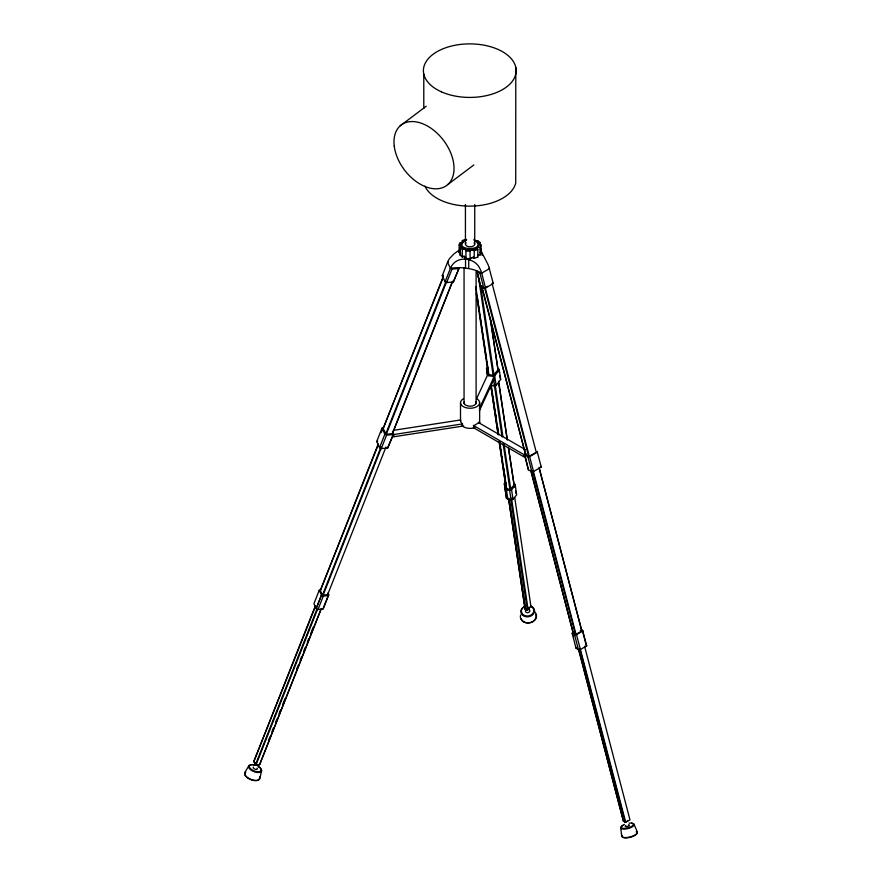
<?xml version="1.0" encoding="UTF-8"?>
<svg xmlns="http://www.w3.org/2000/svg" width="882" height="882" viewBox="0 0 882 882"><rect width="100%" height="100%" fill="white"/><g stroke="black" fill="none" stroke-linecap="round" stroke-linejoin="round"><path stroke-width="1.32" d="M524.426 606.706A6.295 5.083 -8.5 0 0 521.56 609.991L521.372 611.325A6.295 5.083 -8.5 0 0 530.854 615.151A6.295 5.083 -8.5 0 0 530.688 606.32M259.958 778.023L261.645 770.504M460.79 253.09A2.194 1.268 0 0 0 459.136 252.594L459.136 244.998L460.051 242.605A2.194 1.268 0 0 0 462.587 242.076A2.194 1.268 0 0 0 462.344 240.532L465.928 239.209A2.194 1.268 0 0 0 466.192 239.441M459.136 252.594L460.051 250.201M461.099 244.998L462.3 242.407M475.144 240.665A2.194 1.268 0 0 0 477.823 240.532L480.106 242.605A2.194 1.268 0 0 0 478.959 244.005A2.194 1.268 0 0 0 481.021 244.998L480.106 247.39L480.106 254.986A2.194 1.268 0 0 0 477.581 255.515M481.021 244.998L481.021 252.594L480.106 254.986M462.499 426.149L462.499 423.911L460.834 422.048L460.658 419.942M387.639 448.122L393.559 433.966L387.639 448.122L381.289 448.53L379.536 447.681L376.702 441.562L382.016 428.112L383.053 427.726M453.293 282.108L459.114 268.051L453.293 282.108L446.667 282.527L445.101 281.766L442.257 275.647L447.582 262.197L448.607 261.811M381.112 432.621L382.567 428.95M320.398 589.771L319.24 590.223L313.926 603.674L316.23 608.646L318.005 609.528L322.922 609.065L323.474 608.238L328.788 594.788L327.939 592.958M452.72 281.16L392.468 433.624L386.272 434.341L383.163 428.564L443.403 276.11M443.271 277.246L383.163 428.564M327.795 594.644L322.448 595.141L320.331 590.565L378.301 443.867M378.169 445.013L320.331 590.565M321.257 608.845L259.749 764.518L255.89 765.267L253.773 761.651L315.293 605.978M315.161 607.136L253.773 761.651M379.536 447.681L384.861 434.231L382.016 428.112M445.101 281.766L450.415 268.315A16.813 13.395 -21.3 0 1 452.62 264.534C459.765 255.438 475.53 258.459 479.984 268.767A16.813 10.088 58 0 1 481.693 273.144L485.53 288.017L483.843 288.282L480.392 286.297L476.787 270.785M316.142 608.448L321.456 594.997M316.23 608.646L321.544 595.196L319.24 590.223M385.71 434.065L445.95 281.601M255.339 765.003L316.847 609.341M322.448 595.141L380.925 447.163M386.272 434.341L446.524 281.876M255.89 765.267L317.399 609.594M323.01 595.416L381.487 447.428M446.667 282.527L451.981 269.076L458.607 268.657M381.289 448.53L386.603 435.08L392.953 434.672M318.005 609.528L323.319 596.078L328.236 595.615L328.788 594.788M268.404 740.626L269.914 736.801M271.932 731.696L273.442 727.871M275.46 722.766L276.97 718.94M278.988 713.836L280.498 710.01M282.516 704.905L285.04 698.522M296.639 669.173L298.149 665.348M300.167 660.243L301.677 656.417M303.695 651.313L305.205 647.487M307.223 642.383L308.733 638.546M310.751 633.441L313.275 627.069M259.484 764.859L320.993 609.197M327.52 594.986L385.985 447.009M322.922 609.065L328.236 595.615M392.181 433.955L452.433 281.501M476.456 398.929L487.327 375.523L494.196 376.581L494.196 378.819L479.334 410.847M479.334 408.62L494.196 376.581M480.392 286.297L480.679 285.669M524.492 454.903L524.779 454.274L528.384 469.775L531.846 471.76L533.522 471.506L541.283 467.019L537.138 451.496L537.392 452.146L529.63 456.622L527.954 456.887L524.492 454.903L528.384 469.775M492.079 283.442L536.267 452.257L529.299 456.281L525.595 454.605L481.66 285.647M539.023 467.372L581.833 631.016L576.023 634.367L573.212 633L530.931 470.327M584.579 646.286L629.98 819.852L625.724 822.311L623.431 821.164L579.265 651.214M244.799 772.599L248.757 765.896M580.323 630.443L582.583 630.332L586.706 645.878L580.4 649.516L578.482 649.825L576.056 648.226L572.164 633.342L572.661 632.515L573.631 636.242M576.056 648.226L576.552 647.399M478.827 422.754L473.788 425.664L473.788 427.891M476.236 293.056L488.341 374.332L493.137 375.5L498.021 369.823L490.359 318.358M493.214 376.438L494.692 375.875L499.245 369.856L498.595 368.566M490.954 385.423L494.637 385.996L496.114 385.445L500.667 379.414L499.245 369.856M499.113 441.298L506.147 488.496L509.906 489.499L514.107 485.089L508.484 447.328M505.882 482.465L504.339 483.579L505.055 488.749L506.466 489.885L509.642 490.381L511.582 489.764L515.253 485.265L514.493 483.799L515.033 487.382M505.055 488.749L506.488 498.319L507.889 499.444L511.064 499.94L513.004 499.322L516.676 494.824L515.253 485.265M508.66 499.355L525.099 609.286L527.293 610.046L530.942 606.463L514.735 497.635M506.147 488.496L505.959 483.391M400.185 125.817L426.204 106.248M447.813 184.536L473.832 164.956M466.666 239.794C463.645 240.257 460.018 242.892 461.396 246.343C464.704 252.914 482.322 250.973 477.868 242.407M488.341 374.332L488.275 367.882M473.369 256.949L468.728 259.628L468.728 268.569M476.5 271.424L479.951 273.409L481.638 273.144L489.433 268.679A16.813 9.305 62 0 0 487.856 264.225L480.315 249.551M487.514 286.33L485.199 287.675L529.299 456.281M485.53 288.017L493.281 283.541L489.168 268.084L489.389 268.668M473.314 425.389L524.062 454.682L526.08 453.524M572.164 633.342L574.59 634.941L576.508 634.643L582.815 630.994L582.583 630.332M459.996 249.617L454.175 253.685L449.732 258.327A16.813 13.109 -28.4 0 0 447.516 262.197L450.415 268.315L451.981 269.076M631.589 823.149L631.777 823.16A6.295 2.205 -14.7 0 1 631.115 826.654A6.295 2.205 -14.7 0 1 622.218 828.143A6.295 2.205 -14.7 0 1 624.434 824.394M465.972 240.003C448.938 251.337 491.219 251.337 474.185 240.003M463.723 241.326L465.586 240.499M480.106 247.39A2.194 1.268 0 0 0 477.581 247.919A2.194 1.268 0 0 0 477.823 249.463L474.229 250.786A2.194 1.268 0 0 0 471.804 250.124A2.194 1.268 0 0 0 470.084 251.315L465.928 250.786A2.194 1.268 0 0 0 465.012 249.33A2.194 1.268 0 0 0 462.344 249.463L460.051 247.39A2.194 1.268 0 0 0 461.198 245.99A2.194 1.268 0 0 0 459.136 244.998M477.823 249.463L477.823 257.059L474.229 258.382A2.194 1.268 0 0 0 471.804 257.72A2.194 1.268 0 0 0 470.084 258.911L465.928 258.382A2.194 1.268 0 0 0 465.012 256.927A2.194 1.268 0 0 0 462.344 257.059L460.051 254.986L460.051 247.39M442.257 275.647L443.293 275.261M376.702 441.562L377.739 441.176M474.869 427.638L472.565 428.189A9.581 5.535 0 0 1 463.304 426.756L461.782 425.609M393.317 430.361L460.503 419.964M392.435 431.563L393.824 434.539L462.344 423.933M392.898 434.782L393.824 436.766L463.678 425.962M580.323 648.744L579.75 648.821L625.14 822.388M255.185 765.003A6.295 2.977 21.6 0 0 249.386 766.888A6.295 2.977 21.6 0 0 256.905 771.684L258.327 771.783A6.295 2.977 21.6 0 0 258.172 766.282M631.777 823.16L630.542 823.071A6.295 2.205 -14.7 0 0 629.087 823.16M474.571 240.058C487.647 246.365 465.498 255.13 461.396 245.891M474.571 240.499L476.434 241.326M384.861 434.231L386.603 435.08M321.544 595.196L323.319 596.078M478.342 422.478L525.551 449.732M473.314 427.616L524.062 456.92L524.062 454.682M488.308 375.677L487.107 374.574L486.5 368.026L487.393 374.001M480.183 247.721L480.525 248.426A16.813 3.021 -82.6 0 1 481.032 250.587A32.237 18.61 0 0 0 480.414 252.186M481.032 250.642L482.211 255.526M498.021 369.823L491.131 324.653M500.667 379.414L499.664 375.732M514.107 485.089L508.462 448.221M463.987 255.78L465.542 259.143L465.542 268.073M581.833 631.016L539.288 468.507M633.993 824.163L637.223 831.748M493.06 282.968L493.281 283.541M541.03 466.38L541.283 467.019M586.475 645.216L586.706 645.878M582.561 631.137L586.453 646.021M576.508 634.643L625.724 822.311M529.63 456.622L533.522 471.506M533.224 470.723L576.023 634.367M532.629 470.812L575.439 634.456M484.582 287.764L528.682 456.369M578.724 650.255L623.431 821.164M479.951 273.409L483.843 288.282M527.954 456.887L531.846 471.76M574.59 634.941L578.482 649.825M530.755 470.679L573.212 633M481.495 286L525.595 454.605M477.118 272.031L480.359 284.423M498.771 369.756L499.135 372.149M515.562 490.976L515.926 493.358M498.639 381.256L507.271 439.236M498.826 383.494L507.26 440.129M494.692 375.875L496.114 385.445M511.582 489.764L513.004 499.322M480.646 285.801L493.964 375.203M495.276 385.379L502.916 436.612M504.118 444.704L510.744 489.201M511.516 498.209L528.142 609.76M478.209 275.272L493.137 375.5M493.391 377.628L494.637 385.996M494.24 384.332L502.067 436.921M503.082 443.657L509.906 489.499M509.642 490.381L511.064 499.94M510.876 499.862L527.293 610.046M509.079 498.264L525.705 609.804M508.682 499.102L525.099 609.286M493.104 397.098L493.501 399.8M493.909 402.49L494.306 405.191M494.912 409.237L495.309 411.927M495.717 414.628L496.114 417.329M497.525 426.767L497.922 429.457M498.319 432.158L498.727 434.859M500.127 444.296L500.535 446.987M500.932 449.688L501.34 452.378M501.935 456.424L502.343 459.125M503.743 468.562L504.151 471.264M504.548 473.954L504.956 476.655M491.263 385.191L498.495 433.724M499.708 441.816L506.731 489.014M490.822 385.324L498.054 433.867M499.267 441.948L505.485 483.755M506.466 489.885L507.889 499.444M490.877 386.018L498.11 434.561M475.795 286.804L488.915 374.85M477.085 296.451L479.312 311.346M479.709 314.058L481.12 323.54M481.528 326.252L481.936 328.964M482.333 331.665L483.744 341.147M484.152 343.859L486.368 358.765M486.776 361.466L487.779 368.246M504.339 483.579L506.488 498.319M620.741 827.68L621.634 835.882M515.783 67.275L515.727 182.96A46.371 26.769 0 0 1 472.62 206.079A46.371 26.769 0 0 1 424.948 186.168M480.106 242.605L480.106 245.13M479.654 402.743L479.654 422.842A9.581 5.535 0 0 0 479.334 421.42M476.104 271.601L476.104 403.592M474.737 204.503L474.737 244.105M474.229 250.786L474.229 258.382M470.084 251.315L470.084 258.911M465.928 250.786L465.928 258.382M465.431 204.503L465.431 244.105M464.064 267.478L464.064 403.592M462.344 240.532L462.344 243.057M462.344 249.463L462.344 257.059M460.503 402.743L460.503 420.615M423.79 74.033L423.79 108.431M393.824 434.539L393.824 436.766M529.255 607.147A2.194 1.764 -8.5 0 1 525.639 609.098M525.286 608.745A2.194 1.764 -8.5 0 1 525.253 606.97M529.74 610.333A2.194 1.764 -8.5 0 1 527.105 612.681A2.194 1.764 -8.5 0 1 526.069 609.771M528.704 609.33A2.194 1.764 -8.5 0 1 529.509 609.925M534.095 611.325A8.136 6.571 -8.5 0 1 530.666 622.593A8.136 6.571 -8.5 0 1 520.589 615.14M531.041 606.177A6.913 5.59 -8.5 0 1 533.026 614.522A6.913 5.59 -8.5 0 1 522.475 615.184A6.913 5.59 -8.5 0 1 524.151 606.607M535.837 614.6A7.662 6.196 -8.5 0 1 530.578 622.538A7.662 6.196 -8.5 0 1 521.152 618.734M259.121 764.286A2.194 1.036 21.6 0 1 256.045 764.352M255.273 763.724A2.194 1.036 21.6 0 1 255.24 762.621M257.048 768.145A2.194 1.036 21.6 0 1 255.306 769.28A2.194 1.036 21.6 0 1 253.465 767.108M259.33 778.332A7.662 3.627 21.6 0 1 255.802 780.636L254.071 780.526A7.662 3.627 21.6 0 1 244.832 774.153M245.053 773.227A7.662 3.627 21.6 0 1 245.758 772.511M259.661 776.888A8.136 3.848 21.6 0 1 251.37 779.578A8.136 3.848 21.6 0 1 245.538 771.827M258.283 766.546A6.913 3.274 21.6 0 1 259.385 772.5A6.913 3.274 21.6 0 1 248.989 768.046A6.913 3.274 21.6 0 1 254.997 765.135M474.108 242.759A4.653 2.69 0 0 1 470.084 246.795A4.653 2.69 0 0 1 466.049 242.759M474.472 240.279A2.194 1.268 0 0 1 474.229 239.209M481.021 252.594A2.194 1.268 0 0 1 480.106 252.45M477.823 257.059A2.194 1.268 0 0 1 477.537 256.838M460.79 254.644A2.194 1.268 0 0 1 460.051 254.986M476.853 398.829A9.581 5.535 0 0 1 476.853 406.646A9.581 5.535 0 0 1 463.304 406.646A9.581 5.535 0 0 1 463.304 398.829M475.894 401.839A6.02 3.473 0 0 1 470.084 406.216A6.02 3.473 0 0 1 464.263 401.839M450.349 268.304A32.237 18.61 0 0 1 464.384 267.93L469.852 268.778A32.237 18.61 0 0 1 481.693 273.144M627.841 820.778A2.194 0.772 -14.7 0 1 626.518 821.429M625.966 821.572A2.194 0.772 -14.7 0 1 623.993 821.01M628.447 824.802A2.194 0.772 -14.7 0 1 629.031 825.817A2.194 0.772 -14.7 0 1 625.911 826.643A2.194 0.772 -14.7 0 1 625.867 825.486M636.22 831.858A7.662 2.69 -14.7 0 1 631.38 836.963A7.662 2.69 -14.7 0 1 622.218 836.268M632.35 823.402A6.913 2.426 -14.7 0 1 632.063 826.996A6.913 2.426 -14.7 0 1 622.571 829.047A6.913 2.426 -14.7 0 1 622.846 825.453M636.495 831.197A8.136 2.855 -14.7 0 1 630.332 836.908A8.136 2.855 -14.7 0 1 621.964 835.045M394.232 146.026A37.838 24.509 53 0 0 442.268 187.789A37.838 24.509 53 0 0 435.488 131.727A37.838 24.509 53 0 0 394.232 146.026M441.397 91.827A46.371 26.769 0 0 0 515.727 74.264A46.371 26.769 0 0 0 452.223 45.875A46.371 26.769 0 0 0 441.397 91.827"/></g></svg>
